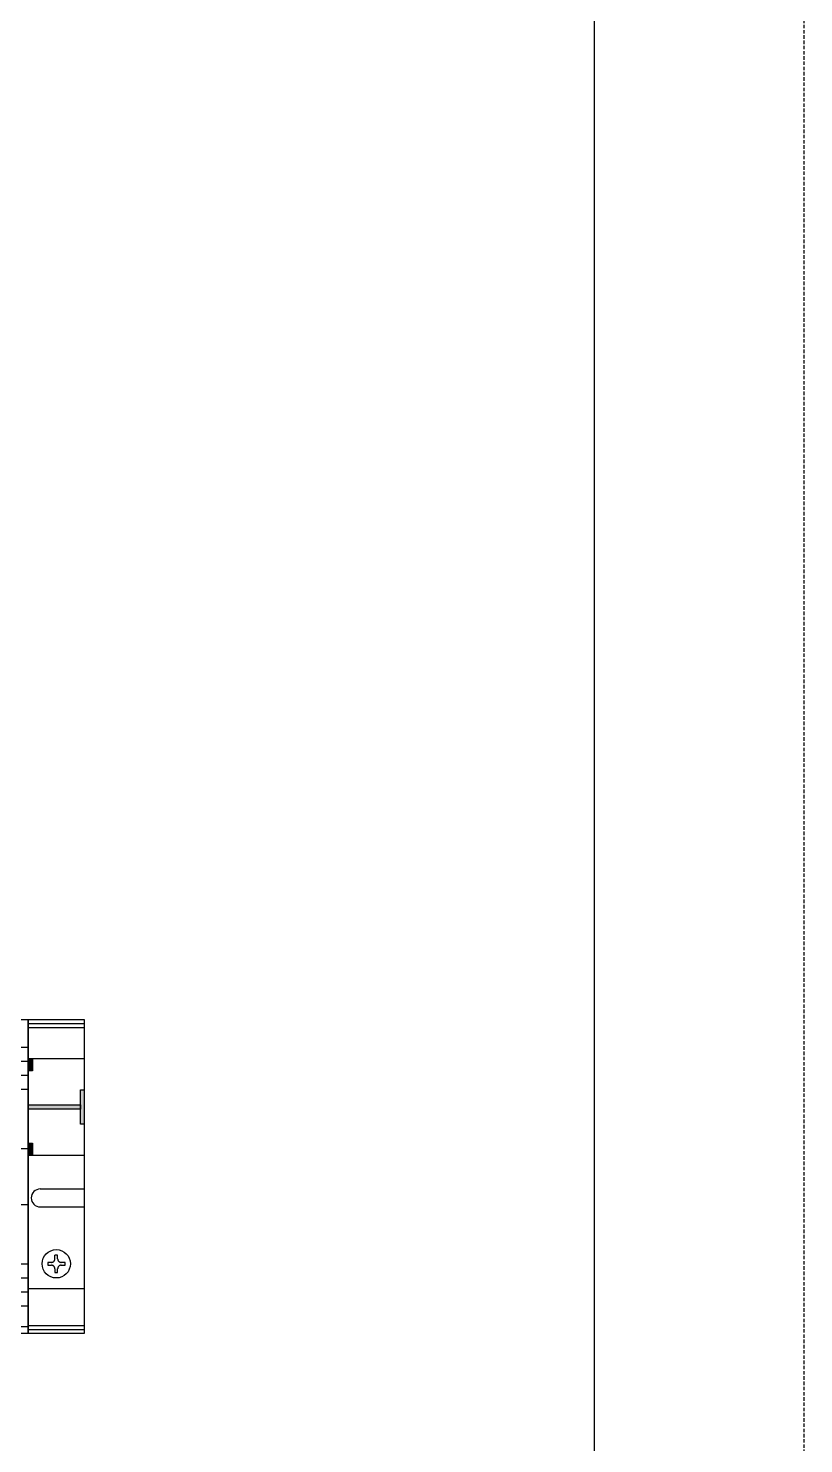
# Model space of a CAD drawing. Extents: x 395746 to 396246, y 311713 to 312413.
# Drawn here: x 396134.5 to 396245.5, y 311860.8 to 312063.4 of the extents above; entities that cross this region are included whole.
import ezdxf

# ---------------------------------------------------------------- set-up
doc = ezdxf.new("R2010")
doc.units = 0
doc.header["$MEASUREMENT"] = 0
doc.linetypes.add('ACAD_ISO02W100', pattern=[15, 12, -3])
doc.linetypes.add('DASHED', pattern=[0.75, 0.5, -0.25])
for name, color, linetype in [('Layer1', 7, 'Continuous'), ('布置图', 30, 'Continuous'), ('文字', 3, 'Continuous')]:
    doc.layers.add(name, color=color, linetype=linetype)

# ---------------------------------------------------------------- blocks, each defined once
blk = doc.blocks.new('2136664640c942ef0d-a5e3-42c7-a35d-dee417de36e9')
for points in [[(4.87, -151.77), (4.87, -151.17), (3.12, -151.17), (3.12, -151.77)], [(9.73, -158.62), (10.39, -158.62), (10.39, -151.17), (9.73, -151.17)], [(15.25, -151.17), (15.25, -151.77), (17, -151.77), (17, -151.17)], [(7.61, -158.62), (7.61, -159.17), (12.51, -159.17), (12.51, -158.62)]]:
    blk.add_hatch(color=7).paths.add_polyline_path(points)
at = {"color": 3}
for p, q in [((-21.39, -144.17), (-21.39, -151.17)), ((-18.39, -144.17), (-18.39, -151.17)), ((-16.39, -144.17), (-16.39, -151.17)), ((-14.39, -144.17), (-14.39, -151.17)), ((-12.39, -144.17), (-12.39, -151.17)), ((-3.89, -144.17), (-3.89, -151.17)), ((4.11, -144.17), (4.11, -151.17)), ((12.61, -144.17), (12.61, -151.17)), ((14.61, -144.17), (14.61, -151.17)), ((16.61, -144.17), (16.61, -151.17)), ((18.61, -144.17), (18.61, -151.17))]:
    blk.add_line(p, q, dxfattribs=at)
at = {"color": 0}
for p, q in [((-21.8, -151.17), (-21.8, -159.17)), ((-21.21, -151.17), (-21.21, -159.17)), ((-15.91, -151.17), (-15.91, -159.17)), ((21.43, -151.17), (21.43, -159.17)), ((22.03, -151.17), (22.03, -159.17)), ((-4.25, -152.87), (-4.25, -159.17)), ((-1.68, -152.87), (-1.68, -159.17))]:
    blk.add_line(p, q, dxfattribs=at)
at = {"color": 3, "elevation": 0}
blk.add_lwpolyline([(22.61, -144.17), (22.61, -151.17), (-22.39, -151.17), (-22.39, -144.17)], close=True, dxfattribs=at)
at = {"color": 0, "elevation": 0}
for points in [[(22.61, -151.17), (22.61, -159.17), (-22.39, -159.17), (-22.39, -151.17)], [(17, -151.17), (17, -159.17), (3.12, -159.17), (3.12, -151.17)], [(4.87, -151.17), (4.87, -151.77), (3.12, -151.77), (3.12, -151.17)], [(10.39, -151.17), (10.39, -158.62), (9.73, -158.62), (9.73, -151.17)], [(17, -151.17), (17, -151.77), (15.25, -151.77), (15.25, -151.17)], [(12.51, -158.62), (12.51, -159.17), (7.61, -159.17), (7.61, -158.62)]]:
    blk.add_lwpolyline(points, close=True, dxfattribs=at)
at = {"color": 0}
blk.add_arc((-2.96, -152.87), 1.28, 0, 180, dxfattribs=at)
at = {"layer": 'Layer1', "color": 7, "lineweight": -3, "ltscale": 50}
blk.add_circle((-12.39, -155.17), 2.03, dxfattribs=at)
at = {"layer": '文字', "color": 7, "linetype": 'ACAD_ISO02W100'}
for p, q in [((-12.59, -153.96), (-12.59, -154.47)), ((-12.19, -153.96), (-12.59, -153.96)), ((-12.19, -154.47), (-12.19, -153.96)), ((-13.1, -154.98), (-13.64, -154.98)), ((-13.64, -154.98), (-13.64, -155.37)), ((-13.64, -155.37), (-13.1, -155.37)), ((-12.59, -155.88), (-12.59, -156.44)), ((-12.19, -156.44), (-12.19, -155.88)), ((-11.68, -154.98), (-11.17, -154.98)), ((-11.68, -155.37), (-11.17, -155.37)), ((-11.17, -155.37), (-11.17, -154.98)), ((-12.59, -156.44), (-12.19, -156.44))]:
    blk.add_line(p, q, dxfattribs=at)
for centre, start, end in [((-13.1, -154.47), 270, 0), ((-13.1, -155.88), 0, 90), ((-11.68, -154.47), 180, 270), ((-11.68, -155.88), 90, 180)]:
    blk.add_arc(centre, 0.509, start, end, dxfattribs=at)

msp = doc.modelspace()

# ---------------------------------------------------------------- linework, layer by layer
at = {"color": 2}
msp.add_lwpolyline([(395775.52, 312363.43), (396215.52, 312363.43), (396215.52, 311763.43), (395775.52, 311763.43)], close=True, dxfattribs=at)
at = {"layer": '布置图', "linetype": 'DASHED'}
msp.add_lwpolyline([(395745.52, 312413.43), (396245.52, 312413.43), (396245.52, 311713.43), (395745.52, 311713.43)], close=True, dxfattribs=at)

# ---------------------------------------------------------------- block references
at = {"rotation": 90}
msp.add_blockref('2136664640c942ef0d-a5e3-42c7-a35d-dee417de36e9', (395983.35, 311898.93), dxfattribs=at)

doc.saveas('drawing.dxf')
